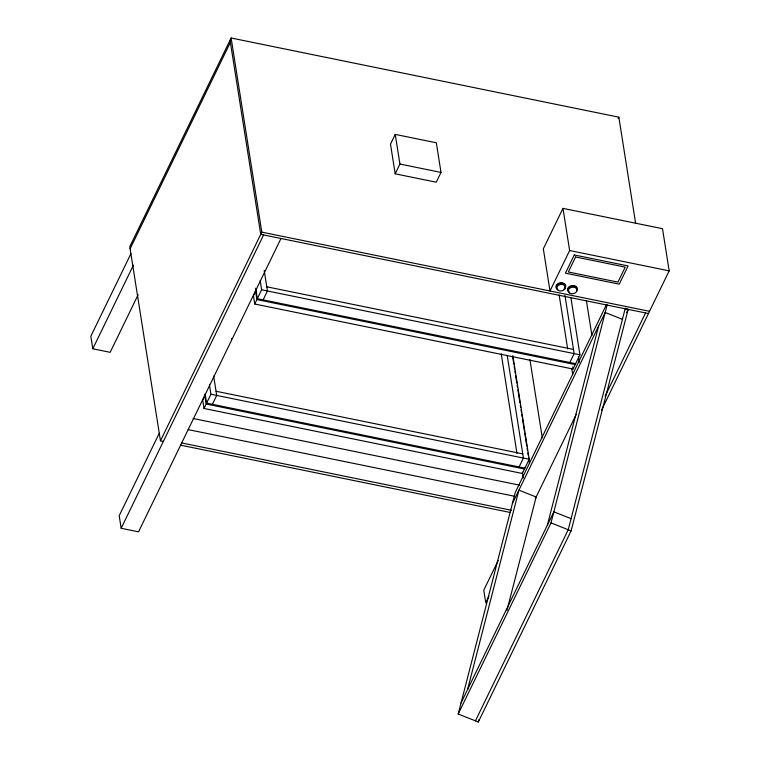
<?xml version="1.0" encoding="UTF-8"?>
<svg xmlns="http://www.w3.org/2000/svg" width="760" height="760" viewBox="0 0 760 760"><rect width="100%" height="100%" fill="white"/><g stroke="black" fill="none" stroke-linecap="round" stroke-linejoin="round"><path stroke-width="1.14" d="M475.427 720.86L568.233 529.739L625.281 308.247L628.149 309.387L571.111 530.879L478.306 722L458.195 714.02L515.232 492.537L606.48 304.617M467.58 689.491L518.918 490.143L536.151 496.983L506.948 610.413M478.306 722L478.895 719.701M547.314 525.293L598.652 325.935M458.195 714.02L551 522.899L607.183 304.731M635.673 223.601L618.858 117.182L231.125 38L129.789 246.705L160.464 440.838L163.362 441.427M130.121 248.786L230.384 42.313M130.91 253.707L90.829 336.252L92.805 348.773L110.171 352.327L138.139 294.719M92.805 348.773L133.409 265.173M159.277 433.228L119.197 515.774L121.172 528.295L138.538 531.839L280.981 238.488M160.464 440.838L261.801 232.132L231.125 38M121.172 528.295L263.615 234.945M204.877 395.741L202.711 400.188L204.022 408.471L522.31 473.47L529.216 459.249L512.829 355.556M255.588 291.289L253.431 295.735L254.742 304.019L573.021 369.018L579.928 354.797L570.912 297.711M204.022 408.471L210.928 394.25L209.456 384.93M254.742 304.019L261.649 289.798L260.176 280.478M212.401 404.32L216.714 395.428L213.645 376.019M263.122 299.867L267.434 290.985L264.185 270.389M395.238 134.397L390.498 144.172L395.181 173.812L436.269 182.21L441.009 172.425L436.325 142.785L395.238 134.397L399.921 164.036L395.181 173.812M562.97 208.373L543.333 248.815L549.993 290.985L569.639 250.534L562.97 208.373L662.511 228.693L669.17 270.864L601.417 410.39M618.136 118.655L618.858 117.182M519.108 466.953L523.422 458.061L507.205 355.404M569.829 362.501L574.142 353.609L564.965 295.507M512.383 503.604L605.188 312.483L622.421 319.323M498.161 560.595L483.769 590.225L485.754 602.746L488.832 596.4M535.325 498.703L576.279 414.352M626.591 312.588L628.197 309.396M605.159 396.15L645.553 312.94M461.044 702.952L553.85 511.831L571.083 518.672M399.921 164.036L441.009 172.425M569.639 250.534L669.17 270.864M261.801 232.132L649.534 311.305M648.451 313.528L260.727 234.355L230.052 40.223M266.779 286.805L573.486 349.438M261.649 289.798L579.928 354.797M575.614 363.688L257.336 298.69L255.673 288.202M575.187 364.572L256.899 299.573L255.427 290.253M216.059 391.257L522.766 453.891M210.928 394.25L529.216 459.249M524.894 468.141L206.615 403.142L205.143 393.822M524.466 469.024L206.178 404.026L204.706 394.706M193.163 418.513L519.479 485.146M188.176 429.618L514.491 496.251M181.697 442.947L511.499 510.292M180.623 445.17L510.416 512.515M551 522.899L571.111 530.879M586.387 300.561L591.926 335.597M578.436 356.573L579.357 362.406M572.698 366.947L573.021 369.018M571.776 368.733L572.707 374.575M559.16 295.013L567.682 348.945M529.919 359.575L542.288 437.817M512.744 357.2L513.855 364.211M514.225 366.548L514.586 368.875M514.957 371.212L515.327 373.549M515.698 375.887L516.809 382.897M517.17 385.225L517.541 387.562M517.911 389.899L519.944 402.743M520.315 405.08L520.676 407.417M521.047 409.754L521.417 412.091M521.788 414.428L522.158 416.755M522.528 419.092L524.371 430.777M524.742 433.105L526.765 445.958M527.136 448.286L527.506 450.623M527.877 452.96L528.247 455.297M528.618 457.634L529.539 463.467M522.329 472.131L523.25 477.974M501.22 353.742L516.971 453.397M557.973 289.636A4.969 3.639 -9 0 1 557.08 284.335A4.969 3.639 -9 0 1 564.357 283.623A4.969 3.639 -9 0 1 563.986 289.037M568.642 291.821A4.969 3.639 -9 0 1 568.983 286.862A4.969 3.639 -9 0 1 575.662 286.197A4.969 3.639 -9 0 1 576.479 291.051M569.059 291.536A4.427 3.249 -9 0 1 571.719 286.055A4.427 3.249 -9 0 1 576.574 290.063M557.45 288.762A4.418 3.24 -9 0 1 560.111 283.28A4.418 3.24 -9 0 1 564.956 287.28M231.677 338.466A1.862 1.13 25.9 0 1 231.315 338.941M574.284 254.951L565.431 273.173L619.257 284.164L628.102 265.943L574.284 254.951M575.605 256.994L568.328 271.985L617.937 282.122L625.214 267.121L575.605 256.994M558.486 290.529A4.418 3.24 -9 0 0 565.411 287.688A4.418 3.24 -9 0 0 559.208 284.867A4.418 3.24 -9 0 0 558.486 290.529M570.095 293.312A4.427 3.249 -9 0 0 577.03 290.462A4.427 3.249 -9 0 0 570.817 287.631A4.427 3.249 -9 0 0 570.095 293.312"/></g></svg>
